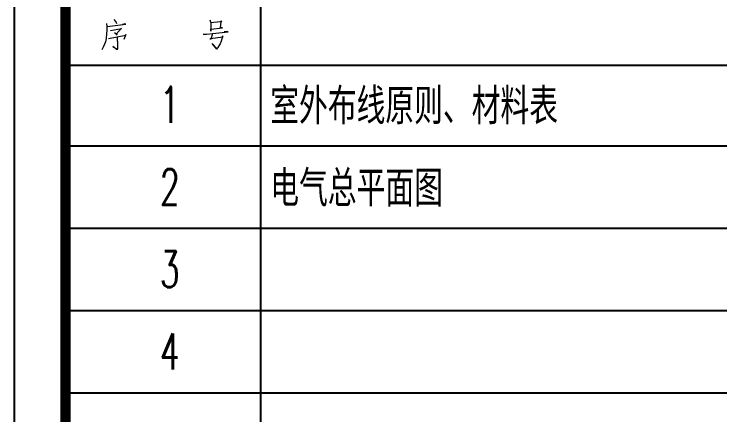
# Model space of a CAD drawing. Extents: x -809667 to 586099, y 3084146 to 3634412.
# Drawn here: x 380518.06 to 380552.4, y 3087190.03 to 3087209.51 of the extents above; entities that cross this region are included whole.
import ezdxf

# ---------------------------------------------------------------- set-up
doc = ezdxf.new("R2010")
doc.units = 0
doc.header["$LTSCALE"] = 0.5
doc.layers.add('PUB_TITLE', color=4, linetype='CONTINUOUS')
doc.layers.add('TEL_TEXT', color=7, linetype='CONTINUOUS')
doc.styles.add('_TEL_DIM', font='SIMPLEX', dxfattribs={"width": 0.8, "height": 3.5, "bigfont": 'HZTXT'})

msp = doc.modelspace()

# ---------------------------------------------------------------- linework, layer by layer
at = {"layer": 'PUB_TITLE'}
msp.add_lwpolyline([(380518.065, 3087090.467), (380623.065, 3087090.467), (380623.065, 3087238.967), (380518.065, 3087238.967)], close=True, dxfattribs=at)
at = {"layer": 'PUB_TITLE', "const_width": 0.5}
msp.add_lwpolyline([(380520.565, 3087092.967), (380620.565, 3087092.967), (380620.565, 3087226.467), (380520.565, 3087226.467)], close=True, dxfattribs=at)
at = {"layer": 'PUB_TITLE'}
for points in [[(380530.065, 3087096.499), (380530.065, 3087209.95)], [(380520.565, 3087207.029), (380620.565, 3087207.029)], [(380520.565, 3087203.103), (380620.565, 3087203.103)], [(380520.565, 3087199.103), (380620.565, 3087199.103)], [(380520.565, 3087195.103), (380620.565, 3087195.103)], [(380520.565, 3087191.103), (380620.565, 3087191.103)]]:
    msp.add_lwpolyline(points, dxfattribs=at)
at = {"layer": 'PUB_TITLE', "color": 140, "lineweight": 0}
for points in [[(380522.922, 3087209.242), (380523.004, 3087209.145), (380523.036, 3087209.096), (380523.052, 3087209.053)], [(380527.589, 3087209.226), (380527.638, 3087209.085), (380527.638, 3087208.673), (380527.638, 3087208.781), (380528.202, 3087208.841), (380528.11, 3087208.841), (380528.132, 3087209.134), (380528.142, 3087209.183), (380528.17, 3087209.145), (380528.083, 3087209.134), (380527.638, 3087209.085)], [(380522.553, 3087209.053), (380522.58, 3087208.911), (380522.58, 3087208.743), (380522.58, 3087208.722), (380522.564, 3087208.553), (380522.542, 3087208.331), (380522.51, 3087208.168), (380522.461, 3087208.049), (380522.412, 3087207.929), (380522.363, 3087207.837), (380522.331, 3087207.777)], [(380522.591, 3087208.911), (380523.497, 3087209.025), (380523.454, 3087209.042), (380523.345, 3087209.004)], [(380522.754, 3087208.711), (380523.297, 3087208.803), (380523.297, 3087208.825), (380523.036, 3087208.542), (380523.074, 3087208.494), (380522.955, 3087208.602)], [(380527.269, 3087208.542), (380527.426, 3087208.542), (380527.73, 3087208.57), (380528.484, 3087208.651), (380528.403, 3087208.662), (380528.284, 3087208.64)], [(380527.719, 3087208.57), (380527.638, 3087208.282), (380527.611, 3087208.331), (380528.24, 3087208.401), (380528.202, 3087208.45), (380528.202, 3087208.401), (380528.132, 3087208.201), (380528.083, 3087208.07), (380528.028, 3087207.967), (380527.98, 3087207.88), (380527.942, 3087207.821), (380527.92, 3087207.81), (380527.708, 3087208.081), (380527.931, 3087207.837)], [(380522.651, 3087208.331), (380523.508, 3087208.483), (380523.497, 3087208.521), (380523.405, 3087208.271)], [(380523.085, 3087208.401), (380523.096, 3087207.967), (380523.096, 3087207.837), (380523.085, 3087207.777), (380522.873, 3087207.94), (380523.074, 3087207.799)]]:
    msp.add_lwpolyline(points, dxfattribs=at)

# ---------------------------------------------------------------- texts
at = {"layer": 'TEL_TEXT', "style": '_TEL_DIM'}
for s, width, p in [('1', 0.64, (380525.157, 3087204.229)), ('室外布线原则、材料表', 0.8, (380530.527, 3087204.155)), ('电气总平面图', 0.8, (380530.527, 3087200.155)), ('2', 0.64, (380525.157, 3087200.229)), ('3', 0.64, (380525.157, 3087196.229)), ('4', 0.64, (380525.157, 3087192.229))]:
    msp.add_text(s, height=1.75, dxfattribs=dict(at, width=width)).set_placement(p)

doc.saveas('drawing.dxf')
